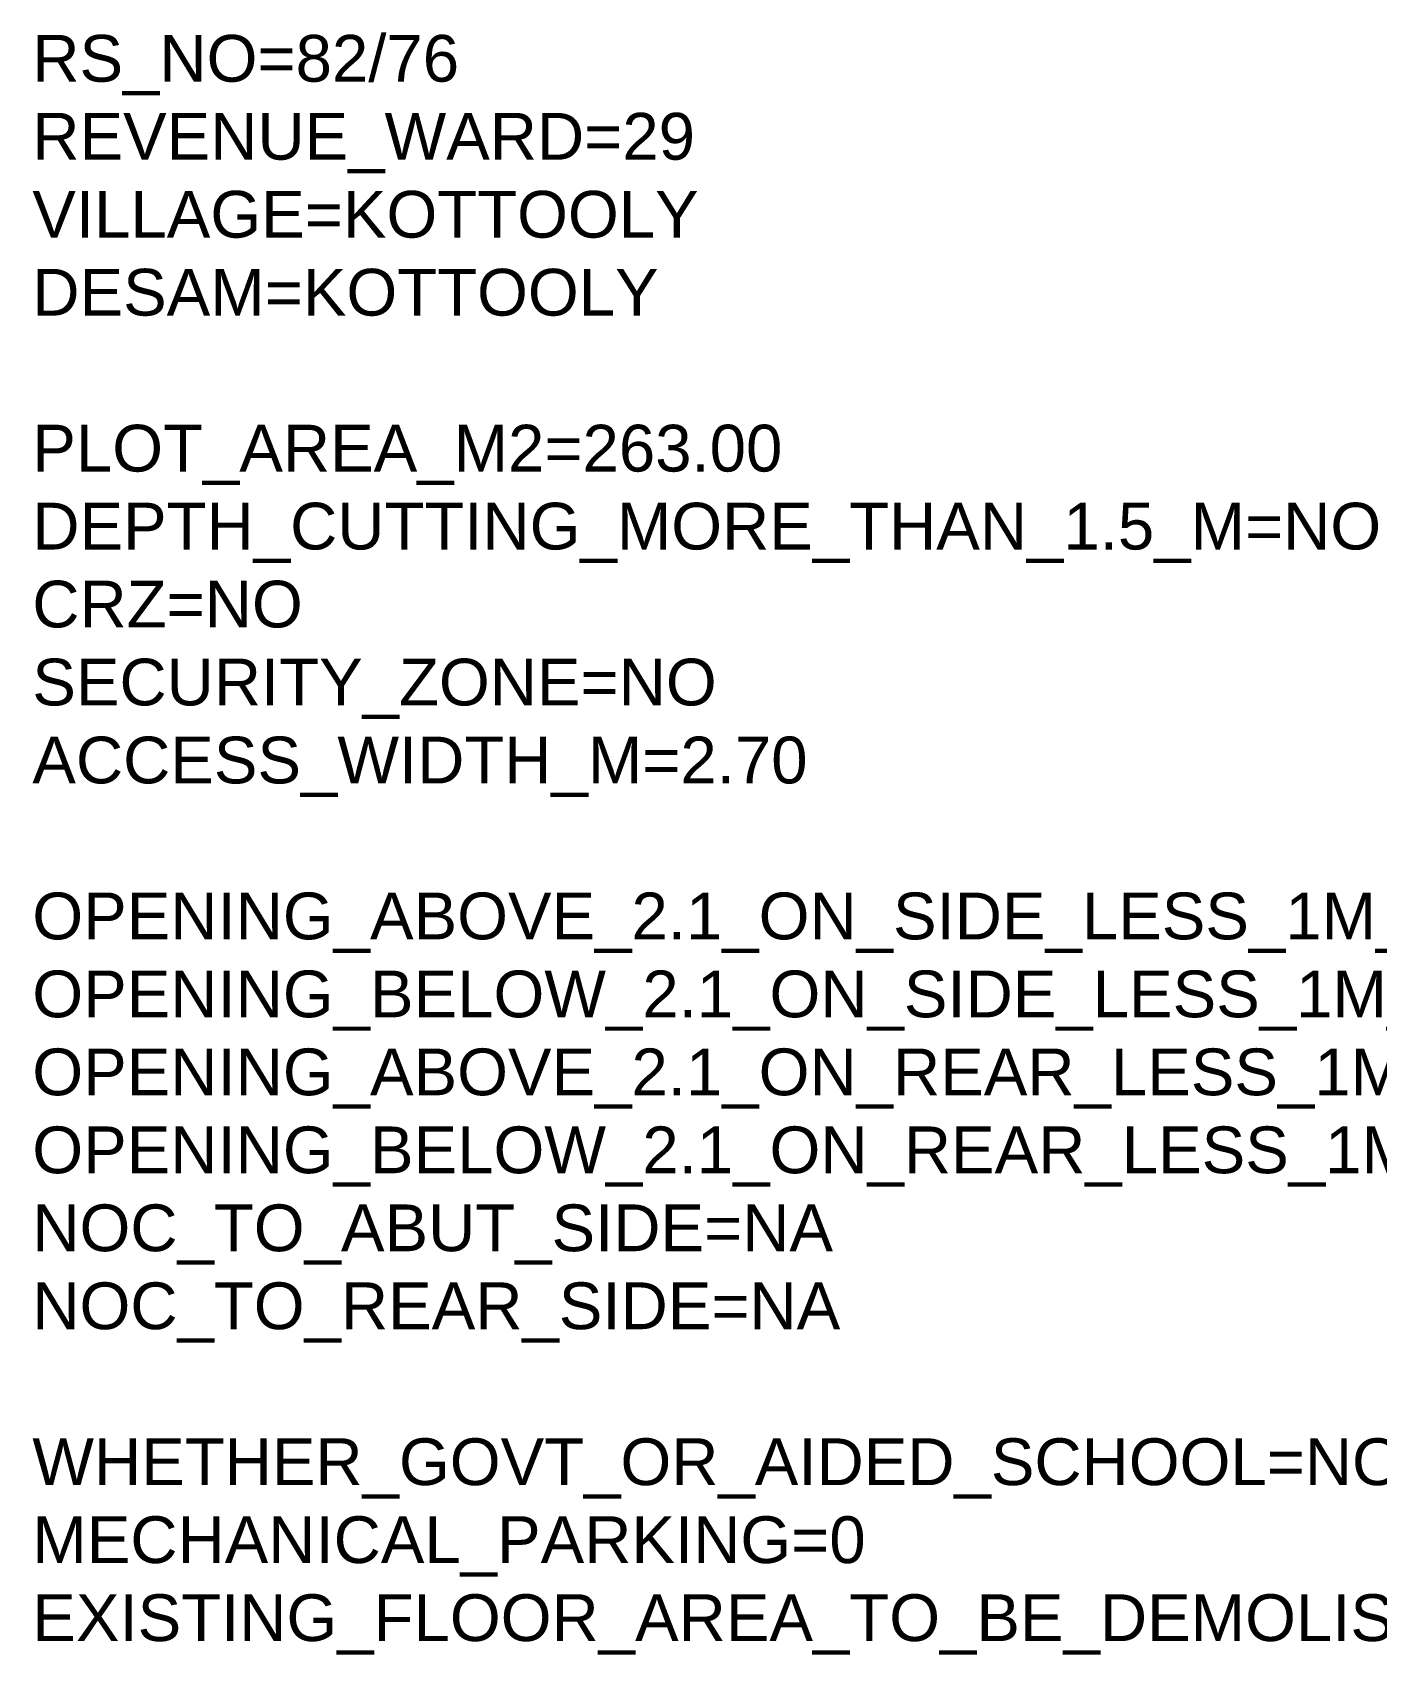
# Model space of a CAD drawing. Header units: metres. Extents: x -701442 to 358, y -36189 to 302.
# Drawn here: x 96.2 to 183.6, y 6.6 to 112 of the extents above; entities that cross this region are included whole.
import ezdxf

# ---------------------------------------------------------------- set-up
doc = ezdxf.new("R2010")
doc.units = ezdxf.units.M
doc.header["$MEASUREMENT"] = 0
doc.layers.add('PLAN_INFO', color=1, linetype='Continuous', plot=False)
doc.styles.get("Standard").update_dxf_attribs({"font": 'ARIAL.TTF'})

msp = doc.modelspace()

# ---------------------------------------------------------------- texts
at = {"layer": 'PLAN_INFO', "insert": (96.23793, 111.86388), "char_height": 3.0405375, "width": 124.8030777, "attachment_point": 1}
msp.add_mtext('\\A1;{\\fArial Baltic|b0|i0|c0|p34;RS_NO=82/76\\PREVENUE_WARD=29\\PVILLAGE=KOTTOOLY\\PDESAM=KOTTOOLY\\P\\PPLOT_AREA_M2=263.00\\PDEPTH_CUTTING_MORE_THAN_1.5_M=NO\\PCRZ=NO\\PSECURITY_ZONE=NO\\PACCESS_WIDTH_M=2.70\\P\\POPENING_ABOVE_2.1_ON_SIDE_LESS_1M_OR_LESS_EQUALTO_0.6M=NA    \\POPENING_BELOW_2.1_ON_SIDE_LESS_1M_OR_LESS_EQUALTO_0.6M=NA\\POPENING_ABOVE_2.1_ON_REAR_LESS_1M=NA\\POPENING_BELOW_2.1_ON_REAR_LESS_1M=NA\\PNOC_TO_ABUT_SIDE=NA\\PNOC_TO_REAR_SIDE=NA\\P\\PWHETHER_GOVT_OR_AIDED_SCHOOL=NO\\PMECHANICAL_PARKING=0\\PEXISTING_FLOOR_AREA_TO_BE_DEMOLISHED_M2=0}', dxfattribs=at)

doc.saveas('drawing.dxf')
